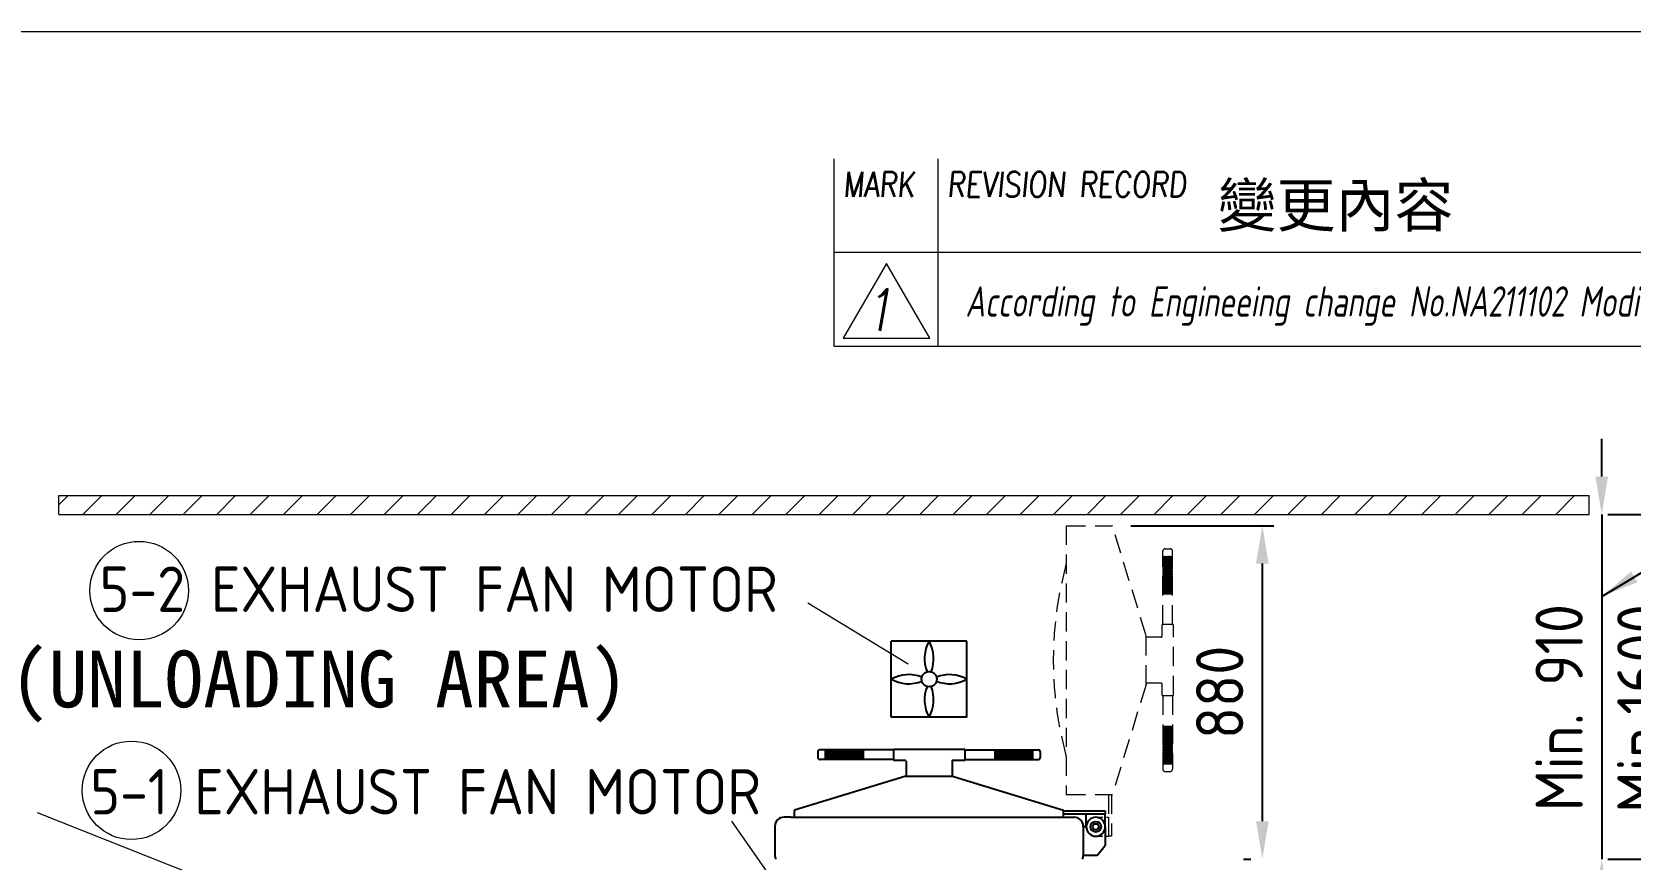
# Model space of a CAD drawing. Header units: millimetres. Extents: x -358422 to 32356, y 0 to 54379.
# Drawn here: x 9508 to 13727, y 9146 to 11330 of the extents above; entities that cross this region are included whole.
import ezdxf

# ---------------------------------------------------------------- set-up
doc = ezdxf.new("R2010")
doc.units = ezdxf.units.MM
doc.header["$MEASUREMENT"] = 0
doc.linetypes.add('HIDDEN', pattern=[9.525, 6.35, -3.175])
doc.layers.get('0').update_dxf_attribs({"lineweight": 25})
for name, color, linetype, lineweight in [('D', 3, 'Continuous', 13), ('F', 7, 'Continuous', 15), ('H', 2, 'HIDDEN', 15), ('S', 4, 'Continuous', 15), ('T', 4, 'Continuous', 15)]:
    doc.layers.add(name, color=color, linetype=linetype, lineweight=lineweight)
doc.styles.get("Standard").update_dxf_attribs({"font": 'KAIU.TTF'})
doc.styles.add('STU25', font='isocp2.shx')
doc.styles.add('Text', font='romans.shx', dxfattribs={"width": 0.8, "oblique": 10})
doc.dimstyles.new('STU25', dxfattribs={"dimscale": 50, "dimtxt": 2.5, "dimasz": 2, "dimexe": 0.6, "dimexo": 1, "dimgap": 1, "dimtad": 1, "dimdsep": 46, "dimtxsty": 'STU25', "dimcen": 2, "dimazin": 2, "dimtfac": 1, "dimtmove": 0, "dimatfit": 3, "dimfxl": 0, "dimtolj": 1, "dimtzin": 0, "dimarcsym": 0})
doc.dimstyles.new('STU25$7', dxfattribs={"dimscale": 50, "dimtxt": 2.5, "dimasz": 2, "dimexe": 1.25, "dimexo": 0.625, "dimgap": 1, "dimtad": 0, "dimdec": 4, "dimdsep": 46, "dimtxsty": 'STU25', "dimcen": 2.5, "dimazin": 2, "dimtfac": 1, "dimtdec": 4, "dimtmove": 0, "dimatfit": 3, "dimfxl": 0, "dimtolj": 1, "dimtzin": 0, "dimarcsym": 0})

# ---------------------------------------------------------------- blocks, each defined once
blk = doc.blocks.new('*D9')
at = {"layer": 'D', "color": 0, "lineweight": -2}
for p, q in [((13868.3, 10155.8), (13868.3, 10255.8)), ((13668.9, 10055.8), (13898.3, 10055.8)), ((13868.3, 10055.8), (13868.3, 9145.8)), ((13668.9, 9145.8), (13898.3, 9145.8)), ((13868.3, 9045.8), (13868.3, 8945.8))]:
    blk.add_line(p, q, dxfattribs=at)
at = {"layer": 'D', "color": 0}
for points in [[(13851.6, 10155.8), (13885, 10155.8), (13868.3, 10055.8)], [(13851.6, 9045.8), (13885, 9045.8), (13868.3, 9145.8)]]:
    blk.add_solid(points, dxfattribs=at)
at = {"layer": 'Defpoints', "color": 0}
for p in [(13618.9, 10055.8), (13618.9, 9145.8), (13868.3, 9145.8)]:
    blk.add_point(p, dxfattribs=at)
at = {"layer": 'D', "color": 0, "insert": (13755.8, 9543.1), "char_height": 125, "attachment_point": 5, "rotation": 90, "style": 'STU25'}
blk.add_mtext('\\A1;{\\Fisocp2.shx;Min.1600}', dxfattribs=at)
blk = doc.blocks.new('*D10')
at = {"layer": 'D', "color": 0, "lineweight": -2}
for p, q in [((13652.5, 10155.8), (13652.5, 10255.8)), ((13652.5, 10055.8), (13652.5, 9145.8)), ((13668.9, 10055.8), (13682.5, 10055.8)), ((13668.9, 9145.8), (13682.5, 9145.8)), ((13652.5, 9045.8), (13652.5, 8945.8))]:
    blk.add_line(p, q, dxfattribs=at)
at = {"layer": 'D', "color": 0}
for points in [[(13635.8, 10155.8), (13669.1, 10155.8), (13652.5, 10055.8)], [(13635.8, 9045.8), (13669.1, 9045.8), (13652.5, 9145.8)]]:
    blk.add_solid(points, dxfattribs=at)
at = {"layer": 'Defpoints', "color": 0}
for p in [(13618.9, 10055.8), (13618.9, 9145.8), (13652.5, 9145.8)]:
    blk.add_point(p, dxfattribs=at)
at = {"layer": 'D', "color": 0, "insert": (13540, 9545.8), "char_height": 125, "attachment_point": 5, "rotation": 90, "style": 'STU25'}
blk.add_mtext('\\A1;{\\Fisocp2.shx;Min. 910}', dxfattribs=at)
blk = doc.blocks.new('*D17')
at = {"layer": 'D', "color": 0, "lineweight": -2}
for p, q in [((12409.4, 10026.1), (12786.3, 10026.1)), ((12756.3, 9926.1), (12756.3, 9245.8)), ((12706.3, 9145.8), (12726.3, 9145.8))]:
    blk.add_line(p, q, dxfattribs=at)
at = {"layer": 'D', "color": 0}
for points in [[(12739.6, 9926.1), (12773, 9926.1), (12756.3, 10026.1)], [(12739.6, 9245.8), (12773, 9245.8), (12756.3, 9145.8)]]:
    blk.add_solid(points, dxfattribs=at)
at = {"layer": 'Defpoints', "color": 0}
for p in [(12359.4, 10026.1), (12756.3, 9145.8), (12756.3, 9145.8)]:
    blk.add_point(p, dxfattribs=at)
at = {"layer": 'D', "color": 0, "insert": (12643.8, 9586), "char_height": 125, "attachment_point": 5, "rotation": 90, "style": 'STU25'}
blk.add_mtext('\\A1;880', dxfattribs=at)

msp = doc.modelspace()

# ---------------------------------------------------------------- hatches: boundary and pattern name
at = {"layer": 'H', "ltscale": 5}
h = msp.add_hatch(dxfattribs=at)
h.set_pattern_fill('ANSI31', color=256, scale=500, style=0)
h.set_pattern_definition([(45, (4878.89, 19523.38), (-44.19417, 44.19417), [])])
h.paths.add_polyline_path([(9578.92, 10055.818), (13618.92, 10055.818), (13618.92, 10105.818), (9578.92, 10105.818)])

# ---------------------------------------------------------------- linework, layer by layer
at = {"linetype": 'Continuous'}
for p, q in [((11976.42, 9720.818), (11776.42, 9720.818)), ((11776.42, 9520.818), (11776.42, 9720.818)), ((11976.42, 9520.818), (11976.42, 9720.818)), ((11976.42, 9520.818), (11776.42, 9520.818))]:
    msp.add_line(p, q, dxfattribs=at)
for p, q in [((11582.314, 9427.818), (11582.314, 9414.418)), ((11782.314, 9433.818), (11588.314, 9433.818)), ((11626.127, 9433.818), (11602.314, 9410.004)), ((11624.127, 9433.818), (11602.314, 9412.004)), ((11622.127, 9433.818), (11602.314, 9414.004)), ((11620.127, 9433.818), (11602.314, 9416.004)), ((11602.314, 9433.818), (11602.314, 9408.418)), ((11612.127, 9433.818), (11602.314, 9424.004)), ((11610.127, 9433.818), (11602.314, 9426.004)), ((11608.127, 9433.818), (11602.314, 9428.004)), ((11618.127, 9433.818), (11602.314, 9418.004)), ((11616.127, 9433.818), (11602.314, 9420.004)), ((11614.127, 9433.818), (11602.314, 9422.004)), ((11604.127, 9433.818), (11602.314, 9432.004)), ((11606.127, 9433.818), (11602.314, 9430.004)), ((11602.314, 9433.395), (11627.291, 9408.418)), ((11602.314, 9431.395), (11625.291, 9408.418)), ((11602.314, 9429.395), (11623.291, 9408.418)), ((11602.314, 9427.395), (11621.291, 9408.418)), ((11602.314, 9425.395), (11619.291, 9408.418)), ((11602.314, 9423.395), (11617.291, 9408.418)), ((11602.314, 9421.395), (11615.291, 9408.418)), ((11602.314, 9419.395), (11613.291, 9408.418)), ((11602.314, 9417.395), (11611.291, 9408.418)), ((11602.314, 9415.395), (11609.291, 9408.418)), ((11602.314, 9413.395), (11607.291, 9408.418)), ((11602.314, 9411.395), (11605.291, 9408.418)), ((11628.127, 9433.818), (11602.727, 9408.418)), ((11603.891, 9433.818), (11629.291, 9408.418)), ((11630.127, 9433.818), (11604.727, 9408.418)), ((11605.891, 9433.818), (11631.291, 9408.418)), ((11632.127, 9433.818), (11606.727, 9408.418)), ((11607.891, 9433.818), (11633.291, 9408.418)), ((11634.127, 9433.818), (11608.727, 9408.418)), ((11609.891, 9433.818), (11635.291, 9408.418)), ((11636.127, 9433.818), (11610.727, 9408.418)), ((11611.891, 9433.818), (11637.291, 9408.418)), ((11638.127, 9433.818), (11612.727, 9408.418)), ((11613.891, 9433.818), (11639.291, 9408.418)), ((11640.127, 9433.818), (11614.727, 9408.418)), ((11615.891, 9433.818), (11641.291, 9408.418)), ((11642.127, 9433.818), (11616.727, 9408.418)), ((11617.891, 9433.818), (11643.291, 9408.418)), ((11644.127, 9433.818), (11618.727, 9408.418)), ((11619.891, 9433.818), (11645.291, 9408.418)), ((11646.127, 9433.818), (11620.727, 9408.418)), ((11621.891, 9433.818), (11647.291, 9408.418)), ((11648.127, 9433.818), (11622.727, 9408.418)), ((11623.891, 9433.818), (11649.291, 9408.418)), ((11650.127, 9433.818), (11624.727, 9408.418)), ((11625.891, 9433.818), (11651.291, 9408.418)), ((11652.127, 9433.818), (11626.727, 9408.418)), ((11627.891, 9433.818), (11653.291, 9408.418)), ((11654.127, 9433.818), (11628.727, 9408.418)), ((11629.891, 9433.818), (11655.291, 9408.418)), ((11656.127, 9433.818), (11630.727, 9408.418)), ((11631.891, 9433.818), (11657.291, 9408.418)), ((11658.127, 9433.818), (11632.727, 9408.418)), ((11633.891, 9433.818), (11659.291, 9408.418)), ((11660.127, 9433.818), (11634.727, 9408.418)), ((11635.891, 9433.818), (11661.291, 9408.418)), ((11662.127, 9433.818), (11636.727, 9408.418)), ((11637.891, 9433.818), (11663.291, 9408.418)), ((11664.127, 9433.818), (11638.727, 9408.418)), ((11639.891, 9433.818), (11665.291, 9408.418)), ((11666.127, 9433.818), (11640.727, 9408.418)), ((11641.891, 9433.818), (11667.291, 9408.418)), ((11668.127, 9433.818), (11642.727, 9408.418)), ((11643.891, 9433.818), (11669.291, 9408.418)), ((11670.127, 9433.818), (11644.727, 9408.418)), ((11645.891, 9433.818), (11671.291, 9408.418)), ((11672.127, 9433.818), (11646.727, 9408.418)), ((11647.891, 9433.818), (11673.291, 9408.418)), ((11674.127, 9433.818), (11648.727, 9408.418)), ((11649.891, 9433.818), (11675.291, 9408.418)), ((11676.127, 9433.818), (11650.727, 9408.418)), ((11651.891, 9433.818), (11677.291, 9408.418)), ((11678.127, 9433.818), (11652.727, 9408.418)), ((11653.891, 9433.818), (11679.291, 9408.418)), ((11680.127, 9433.818), (11654.727, 9408.418)), ((11655.891, 9433.818), (11681.291, 9408.418)), ((11682.127, 9433.818), (11656.727, 9408.418)), ((11657.891, 9433.818), (11683.291, 9408.418)), ((11684.127, 9433.818), (11658.727, 9408.418)), ((11659.891, 9433.818), (11685.291, 9408.418)), ((11686.127, 9433.818), (11660.727, 9408.418)), ((11661.891, 9433.818), (11687.291, 9408.418)), ((11688.127, 9433.818), (11662.727, 9408.418)), ((11663.891, 9433.818), (11689.291, 9408.418)), ((11690.127, 9433.818), (11664.727, 9408.418)), ((11665.891, 9433.818), (11691.291, 9408.418)), ((11692.127, 9433.818), (11666.727, 9408.418)), ((11667.891, 9433.818), (11693.291, 9408.418)), ((11694.127, 9433.818), (11668.727, 9408.418)), ((11669.891, 9433.818), (11695.291, 9408.418)), ((11696.127, 9433.818), (11670.727, 9408.418)), ((11671.891, 9433.818), (11697.291, 9408.418)), ((11698.127, 9433.818), (11672.727, 9408.418)), ((11673.891, 9433.818), (11699.291, 9408.418)), ((11700.127, 9433.818), (11674.727, 9408.418)), ((11675.891, 9433.818), (11701.291, 9408.418)), ((11702.127, 9433.818), (11676.727, 9408.418)), ((11677.891, 9433.818), (11702.314, 9409.395)), ((11702.314, 9432.004), (11678.727, 9408.418)), ((11679.891, 9433.818), (11702.314, 9411.395)), ((11702.314, 9430.004), (11680.727, 9408.418)), ((11681.891, 9433.818), (11702.314, 9413.395)), ((11702.314, 9428.004), (11682.727, 9408.418)), ((11683.891, 9433.818), (11702.314, 9415.395)), ((11702.314, 9426.004), (11684.727, 9408.418)), ((11685.891, 9433.818), (11702.314, 9417.395)), ((11702.314, 9424.004), (11686.727, 9408.418)), ((11687.891, 9433.818), (11702.314, 9419.395)), ((11702.314, 9422.004), (11688.727, 9408.418)), ((11689.891, 9433.818), (11702.314, 9421.395)), ((11702.314, 9420.004), (11690.727, 9408.418)), ((11691.891, 9433.818), (11702.314, 9423.395)), ((11702.314, 9418.004), (11692.727, 9408.418)), ((11693.891, 9433.818), (11702.314, 9425.395)), ((11702.314, 9416.004), (11694.727, 9408.418)), ((11695.891, 9433.818), (11702.314, 9427.395)), ((11702.314, 9414.004), (11696.727, 9408.418)), ((11697.891, 9433.818), (11702.314, 9429.395)), ((11702.314, 9412.004), (11698.727, 9408.418)), ((11699.891, 9433.818), (11702.314, 9431.395)), ((11702.314, 9410.004), (11700.727, 9408.418)), ((11702.314, 9433.818), (11702.314, 9408.418)), ((11782.314, 9434.118), (11782.314, 9408.118)), ((11784.314, 9436.118), (11968.527, 9436.118)), ((11970.527, 9434.118), (11970.527, 9408.118)), ((11970.527, 9433.818), (12164.527, 9433.818)), ((12050.527, 9418.231), (12066.113, 9433.818)), ((12050.527, 9416.231), (12068.113, 9433.818)), ((12050.527, 9414.231), (12070.113, 9433.818)), ((12050.527, 9412.231), (12072.113, 9433.818)), ((12050.527, 9410.231), (12074.113, 9433.818)), ((12050.527, 9408.418), (12050.527, 9433.818)), ((12050.527, 9424.231), (12060.113, 9433.818)), ((12050.527, 9422.231), (12062.113, 9433.818)), ((12050.527, 9420.231), (12064.113, 9433.818)), ((12050.527, 9430.231), (12054.113, 9433.818)), ((12050.527, 9428.231), (12056.113, 9433.818)), ((12050.527, 9426.231), (12058.113, 9433.818)), ((12050.527, 9432.231), (12052.113, 9433.818)), ((12074.949, 9408.418), (12050.527, 9432.841)), ((12072.949, 9408.418), (12050.527, 9430.841)), ((12070.949, 9408.418), (12050.527, 9428.841)), ((12068.949, 9408.418), (12050.527, 9426.841)), ((12066.949, 9408.418), (12050.527, 9424.841)), ((12064.949, 9408.418), (12050.527, 9422.841)), ((12062.949, 9408.418), (12050.527, 9420.841)), ((12060.949, 9408.418), (12050.527, 9418.841)), ((12058.949, 9408.418), (12050.527, 9416.841)), ((12056.949, 9408.418), (12050.527, 9414.841)), ((12054.949, 9408.418), (12050.527, 9412.841)), ((12052.949, 9408.418), (12050.527, 9410.841)), ((12050.713, 9408.418), (12076.113, 9433.818)), ((12076.949, 9408.418), (12051.549, 9433.818)), ((12052.713, 9408.418), (12078.113, 9433.818)), ((12078.949, 9408.418), (12053.549, 9433.818)), ((12054.713, 9408.418), (12080.113, 9433.818)), ((12080.949, 9408.418), (12055.549, 9433.818)), ((12056.713, 9408.418), (12082.113, 9433.818)), ((12082.949, 9408.418), (12057.549, 9433.818)), ((12058.713, 9408.418), (12084.113, 9433.818)), ((12084.949, 9408.418), (12059.549, 9433.818)), ((12060.713, 9408.418), (12086.113, 9433.818)), ((12086.949, 9408.418), (12061.549, 9433.818)), ((12062.713, 9408.418), (12088.113, 9433.818)), ((12088.949, 9408.418), (12063.549, 9433.818)), ((12064.713, 9408.418), (12090.113, 9433.818)), ((12090.949, 9408.418), (12065.549, 9433.818)), ((12066.713, 9408.418), (12092.113, 9433.818)), ((12092.949, 9408.418), (12067.549, 9433.818)), ((12068.713, 9408.418), (12094.113, 9433.818)), ((12094.949, 9408.418), (12069.549, 9433.818)), ((12070.713, 9408.418), (12096.113, 9433.818)), ((12096.949, 9408.418), (12071.549, 9433.818)), ((12072.713, 9408.418), (12098.113, 9433.818)), ((12098.949, 9408.418), (12073.549, 9433.818)), ((12074.713, 9408.418), (12100.113, 9433.818)), ((12100.949, 9408.418), (12075.549, 9433.818)), ((12076.713, 9408.418), (12102.113, 9433.818)), ((12102.949, 9408.418), (12077.549, 9433.818)), ((12078.713, 9408.418), (12104.113, 9433.818)), ((12104.949, 9408.418), (12079.549, 9433.818)), ((12080.713, 9408.418), (12106.113, 9433.818)), ((12106.949, 9408.418), (12081.549, 9433.818)), ((12082.713, 9408.418), (12108.113, 9433.818)), ((12108.949, 9408.418), (12083.549, 9433.818)), ((12084.713, 9408.418), (12110.113, 9433.818)), ((12110.949, 9408.418), (12085.549, 9433.818)), ((12086.713, 9408.418), (12112.113, 9433.818)), ((12112.949, 9408.418), (12087.549, 9433.818)), ((12088.713, 9408.418), (12114.113, 9433.818)), ((12114.949, 9408.418), (12089.549, 9433.818)), ((12090.713, 9408.418), (12116.113, 9433.818)), ((12116.949, 9408.418), (12091.549, 9433.818)), ((12092.713, 9408.418), (12118.113, 9433.818)), ((12118.949, 9408.418), (12093.549, 9433.818)), ((12094.713, 9408.418), (12120.113, 9433.818)), ((12120.949, 9408.418), (12095.549, 9433.818)), ((12096.713, 9408.418), (12122.113, 9433.818)), ((12122.949, 9408.418), (12097.549, 9433.818)), ((12098.713, 9408.418), (12124.113, 9433.818)), ((12124.949, 9408.418), (12099.549, 9433.818)), ((12100.713, 9408.418), (12126.113, 9433.818)), ((12126.949, 9408.418), (12101.549, 9433.818)), ((12102.713, 9408.418), (12128.113, 9433.818)), ((12128.949, 9408.418), (12103.549, 9433.818)), ((12104.713, 9408.418), (12130.113, 9433.818)), ((12130.949, 9408.418), (12105.549, 9433.818)), ((12106.713, 9408.418), (12132.113, 9433.818)), ((12132.949, 9408.418), (12107.549, 9433.818)), ((12108.713, 9408.418), (12134.113, 9433.818)), ((12134.949, 9408.418), (12109.549, 9433.818)), ((12110.713, 9408.418), (12136.113, 9433.818)), ((12136.949, 9408.418), (12111.549, 9433.818)), ((12112.713, 9408.418), (12138.113, 9433.818)), ((12138.949, 9408.418), (12113.549, 9433.818)), ((12114.713, 9408.418), (12140.113, 9433.818)), ((12140.949, 9408.418), (12115.549, 9433.818)), ((12116.713, 9408.418), (12142.113, 9433.818)), ((12142.949, 9408.418), (12117.549, 9433.818)), ((12118.713, 9408.418), (12144.113, 9433.818)), ((12144.949, 9408.418), (12119.549, 9433.818)), ((12120.713, 9408.418), (12146.113, 9433.818)), ((12146.949, 9408.418), (12121.549, 9433.818)), ((12122.713, 9408.418), (12148.113, 9433.818)), ((12148.949, 9408.418), (12123.549, 9433.818)), ((12124.713, 9408.418), (12150.113, 9433.818)), ((12150.527, 9408.841), (12125.549, 9433.818)), ((12126.713, 9408.418), (12150.527, 9432.231)), ((12150.527, 9410.841), (12127.549, 9433.818)), ((12128.713, 9408.418), (12150.527, 9430.231)), ((12150.527, 9412.841), (12129.549, 9433.818)), ((12130.713, 9408.418), (12150.527, 9428.231)), ((12150.527, 9414.841), (12131.549, 9433.818)), ((12132.713, 9408.418), (12150.527, 9426.231)), ((12150.527, 9416.841), (12133.549, 9433.818)), ((12134.713, 9408.418), (12150.527, 9424.231)), ((12150.527, 9418.841), (12135.549, 9433.818)), ((12136.713, 9408.418), (12150.527, 9422.231)), ((12150.527, 9420.841), (12137.549, 9433.818)), ((12138.713, 9408.418), (12150.527, 9420.231)), ((12150.527, 9422.841), (12139.549, 9433.818)), ((12140.713, 9408.418), (12150.527, 9418.231)), ((12150.527, 9424.841), (12141.549, 9433.818)), ((12142.713, 9408.418), (12150.527, 9416.231)), ((12150.527, 9426.841), (12143.549, 9433.818)), ((12144.713, 9408.418), (12150.527, 9414.231)), ((12150.527, 9428.841), (12145.549, 9433.818)), ((12146.713, 9408.418), (12150.527, 9412.231)), ((12150.527, 9430.841), (12147.549, 9433.818)), ((12148.713, 9408.418), (12150.527, 9410.231)), ((12150.527, 9432.841), (12149.549, 9433.818)), ((12150.527, 9408.418), (12150.527, 9433.818)), ((12170.527, 9414.418), (12170.527, 9427.818)), ((11782.314, 9408.418), (11588.314, 9408.418)), ((11602.314, 9409.395), (11603.291, 9408.418)), ((11813.92, 9406.118), (11784.314, 9406.118)), ((11815.92, 9404.118), (11815.92, 9364.118)), ((11936.92, 9404.118), (11936.92, 9364.118)), ((11968.527, 9406.118), (11938.92, 9406.118)), ((11970.527, 9408.418), (12164.527, 9408.418)), ((11812.42, 9364.118), (11521.42, 9275.119)), ((11940.42, 9364.118), (11812.42, 9364.118)), ((11940.42, 9364.118), (12231.42, 9275.119)), ((11511.42, 9256.119), (11493.42, 9256.119)), ((11511.42, 9256.119), (12259.42, 9256.119)), ((11521.42, 9256.119), (11521.42, 9275.119)), ((12231.42, 9256.119), (12231.42, 9275.119)), ((12231.42, 9273.119), (12341.42, 9273.119)), ((12231.42, 9265.119), (12341.42, 9265.119)), ((12241.42, 9256.119), (12259.42, 9256.119)), ((12291.42, 9265.119), (12341.42, 9265.119)), ((12291.42, 9231.119), (12291.42, 9265.119)), ((12341.42, 9273.119), (12341.42, 9265.119)), ((12341.42, 9231.119), (12341.42, 9265.119)), ((11469.42, 9232.119), (11469.42, 9155.119)), ((12283.42, 9232.119), (12283.42, 9155.119)), ((12291.42, 9231.119), (12283.42, 9231.119)), ((12283.42, 9231.119), (12283.42, 9156.119)), ((12341.42, 9231.119), (12341.42, 9182.873)), ((12340.325, 9179.749), (12322.921, 9157.995)), ((12283.42, 9156.119), (12291.42, 9156.119)), ((12291.42, 9156.119), (12319.017, 9156.119))]:
    msp.add_line(p, q)
for centre, radius in [((11876.42, 9620.818), 20), ((11876.42, 9620.818), 20), ((11876.42, 9620.818), 20), ((11876.42, 9620.818), 20), ((12316.42, 9231.119), 14), ((12316.42, 9231.119), 8)]:
    msp.add_circle(centre, radius)
for centre, radius, start, end in [((11957.445, 9674.943), 93.11, 150.481802, 201.977032), ((11795.396, 9674.943), 93.11, 338.022968, 29.518198), ((11822.296, 9539.794), 93.11, 68.022968, 119.518198), ((11822.296, 9701.842), 93.11, 240.481802, 291.977032), ((11930.545, 9539.794), 93.11, 60.481802, 111.977032), ((11930.545, 9701.842), 93.11, 248.022968, 299.518198), ((11957.445, 9566.693), 93.11, 158.022968, 209.518198), ((11795.396, 9566.693), 93.11, 330.481802, 21.977032), ((11588.314, 9427.818), 6, 90, 180), ((11588.314, 9414.418), 6, 180, 270), ((11784.314, 9434.118), 2, 90, 180), ((11968.527, 9434.118), 2, 0, 90), ((12164.527, 9427.818), 6, 0, 90), ((12164.527, 9414.418), 6, 270, 0), ((11784.314, 9408.118), 2, 180, 270), ((11813.92, 9404.118), 2, 0, 90), ((11938.92, 9404.118), 2, 90, 180), ((11968.527, 9408.118), 2, 270, 0), ((11493.42, 9232.119), 24, 90, 180), ((12259.42, 9232.119), 24, 0, 90), ((12316.42, 9231.119), 25, 0, 180), ((12316.42, 9231.119), 25, 180, 0), ((12319.017, 9161.119), 5, 270, 321.340192), ((12336.42, 9182.873), 5, 321.340192, 0), ((11493.42, 9155.119), 24, 180, 202.801423), ((12259.42, 9155.119), 24, 337.198577, 0)]:
    msp.add_arc(centre, radius, start, end)
at = {"layer": 'D'}
for p, q in [((11555.822, 9822.818), (11821.229, 9660.982)), ((9521.465, 9269.165), (10050.803, 9058.063)), ((11817.286, 8583.796), (11355.34, 9246.207))]:
    msp.add_line(p, q, dxfattribs=at)
for centre in [(9790.581, 9854.801), (9770.399, 9327.266)]:
    msp.add_circle(centre, 130, dxfattribs=at)
at = {"layer": 'F'}
msp.add_line((11624.543, 10995.085), (11624.543, 10500.085), dxfattribs=at)
at = {"layer": 'F', "color": 7}
for p, q in [((11899.543, 10995.085), (11899.543, 10500.085)), ((15780.085, 10747.585), (11624.543, 10747.585)), ((11624.543, 10500.085), (15780.085, 10500.085))]:
    msp.add_line(p, q, dxfattribs=at)
at = {"layer": 'F', "color": 6}
msp.add_lwpolyline([(0, 11330), (0, 0), (16115, 0), (16115, 11330)], close=True, dxfattribs=at)
at = {"layer": 'F', "color": 7}
msp.add_lwpolyline([(11764.14, 10718.968), (11649.874, 10521.053), (11878.407, 10521.053)], close=True, dxfattribs=at)
at = {"layer": 'H', "ltscale": 8}
for p, q in [((12238.42, 10026.119), (12238.42, 9316.119)), ((12238.42, 10026.119), (12359.42, 10026.119)), ((12360.416, 10026.206), (12359.42, 10026.119)), ((12449.416, 9735.119), (12360.416, 10026.206)), ((12493.72, 9765.225), (12493.72, 9959.225)), ((12499.72, 9965.225), (12513.12, 9965.225)), ((12519.12, 9765.225), (12519.12, 9959.225)), ((12518.698, 9945.225), (12493.72, 9920.248)), ((12516.698, 9945.225), (12493.72, 9922.248)), ((12508.698, 9945.225), (12493.72, 9930.248)), ((12510.698, 9945.225), (12493.72, 9928.248)), ((12512.698, 9945.225), (12493.72, 9926.248)), ((12514.698, 9945.225), (12493.72, 9924.248)), ((12506.698, 9945.225), (12493.72, 9932.248)), ((12519.12, 9919.412), (12493.72, 9944.812)), ((12519.12, 9943.648), (12493.72, 9918.248)), ((12519.12, 9917.412), (12493.72, 9942.812)), ((12519.12, 9941.648), (12493.72, 9916.248)), ((12519.12, 9915.412), (12493.72, 9940.812)), ((12519.12, 9939.648), (12493.72, 9914.248)), ((12519.12, 9913.412), (12493.72, 9938.812)), ((12519.12, 9937.648), (12493.72, 9912.248)), ((12519.12, 9911.412), (12493.72, 9936.812)), ((12519.12, 9935.648), (12493.72, 9910.248)), ((12519.12, 9909.412), (12493.72, 9934.812)), ((12519.12, 9933.648), (12493.72, 9908.248)), ((12519.12, 9907.412), (12493.72, 9932.812)), ((12519.12, 9931.648), (12493.72, 9906.248)), ((12519.12, 9905.412), (12493.72, 9930.812)), ((12519.12, 9929.648), (12493.72, 9904.248)), ((12519.12, 9903.412), (12493.72, 9928.812)), ((12519.12, 9927.648), (12493.72, 9902.248)), ((12519.12, 9901.412), (12493.72, 9926.812)), ((12519.12, 9925.648), (12493.72, 9900.248)), ((12519.12, 9899.412), (12493.72, 9924.812)), ((12519.12, 9923.648), (12493.72, 9898.248)), ((12519.12, 9897.412), (12493.72, 9922.812)), ((12519.12, 9921.648), (12493.72, 9896.248)), ((12519.12, 9895.412), (12493.72, 9920.812)), ((12519.12, 9919.648), (12493.72, 9894.248)), ((12519.12, 9893.412), (12493.72, 9918.812)), ((12519.12, 9917.648), (12493.72, 9892.248)), ((12519.12, 9891.412), (12493.72, 9916.812)), ((12519.12, 9921.412), (12495.307, 9945.225)), ((12519.12, 9923.412), (12497.307, 9945.225)), ((12519.12, 9925.412), (12499.307, 9945.225)), ((12519.12, 9927.412), (12501.307, 9945.225)), ((12519.12, 9929.412), (12503.307, 9945.225)), ((12519.12, 9931.412), (12505.307, 9945.225)), ((12519.12, 9933.412), (12507.307, 9945.225)), ((12519.12, 9915.648), (12493.72, 9890.248)), ((12519.12, 9889.412), (12493.72, 9914.812)), ((12519.12, 9913.648), (12493.72, 9888.248)), ((12519.12, 9887.412), (12493.72, 9912.812)), ((12519.12, 9911.648), (12493.72, 9886.248)), ((12519.12, 9885.412), (12493.72, 9910.812)), ((12519.12, 9909.648), (12493.72, 9884.248)), ((12519.12, 9883.412), (12493.72, 9908.812)), ((12519.12, 9907.648), (12493.72, 9882.248)), ((12519.12, 9881.412), (12493.72, 9906.812)), ((12519.12, 9905.648), (12493.72, 9880.248)), ((12519.12, 9879.412), (12493.72, 9904.812)), ((12519.12, 9903.648), (12493.72, 9878.248)), ((12519.12, 9877.412), (12493.72, 9902.812)), ((12519.12, 9901.648), (12493.72, 9876.248)), ((12519.12, 9875.412), (12493.72, 9900.812)), ((12519.12, 9899.648), (12493.72, 9874.248)), ((12519.12, 9873.412), (12493.72, 9898.812)), ((12519.12, 9897.648), (12493.72, 9872.248)), ((12519.12, 9871.412), (12493.72, 9896.812)), ((12519.12, 9895.648), (12493.72, 9870.248)), ((12519.12, 9869.412), (12493.72, 9894.812)), ((12519.12, 9893.648), (12493.72, 9868.248)), ((12519.12, 9867.412), (12493.72, 9892.812)), ((12519.12, 9891.648), (12493.72, 9866.248)), ((12519.12, 9865.412), (12493.72, 9890.812)), ((12519.12, 9889.648), (12493.72, 9864.248)), ((12519.12, 9863.412), (12493.72, 9888.812)), ((12519.12, 9887.648), (12493.72, 9862.248)), ((12519.12, 9861.412), (12493.72, 9886.812)), ((12519.12, 9885.648), (12493.72, 9860.248)), ((12519.12, 9859.412), (12493.72, 9884.812)), ((12519.12, 9883.648), (12493.72, 9858.248)), ((12519.12, 9857.412), (12493.72, 9882.812)), ((12519.12, 9881.648), (12493.72, 9856.248)), ((12519.12, 9855.412), (12493.72, 9880.812)), ((12519.12, 9879.648), (12493.72, 9854.248)), ((12519.12, 9853.412), (12493.72, 9878.812)), ((12519.12, 9877.648), (12493.72, 9852.248)), ((12519.12, 9851.412), (12493.72, 9876.812)), ((12519.12, 9875.648), (12493.72, 9850.248)), ((12519.12, 9849.412), (12493.72, 9874.812)), ((12519.12, 9873.648), (12493.72, 9848.248)), ((12519.12, 9847.412), (12493.72, 9872.812)), ((12519.12, 9871.648), (12493.72, 9846.248)), ((12519.12, 9845.412), (12493.72, 9870.812)), ((12517.307, 9845.225), (12493.72, 9868.812)), ((12515.307, 9845.225), (12493.72, 9866.812)), ((12513.307, 9845.225), (12493.72, 9864.812)), ((12511.307, 9845.225), (12493.72, 9862.812)), ((12509.307, 9845.225), (12493.72, 9860.812)), ((12507.307, 9845.225), (12493.72, 9858.812)), ((12505.307, 9845.225), (12493.72, 9856.812)), ((12503.307, 9845.225), (12493.72, 9854.812)), ((12501.307, 9845.225), (12493.72, 9852.812)), ((12499.307, 9845.225), (12493.72, 9850.812)), ((12497.307, 9845.225), (12493.72, 9848.812)), ((12495.307, 9845.225), (12493.72, 9846.812)), ((12519.12, 9845.225), (12493.72, 9845.225)), ((12519.12, 9869.648), (12494.698, 9845.225)), ((12519.12, 9867.648), (12496.698, 9845.225)), ((12519.12, 9865.648), (12498.698, 9845.225)), ((12519.12, 9863.648), (12500.698, 9845.225)), ((12519.12, 9861.648), (12502.698, 9845.225)), ((12519.12, 9859.648), (12504.698, 9845.225)), ((12519.12, 9857.648), (12506.698, 9845.225)), ((12519.12, 9855.648), (12508.698, 9845.225)), ((12519.12, 9853.648), (12510.698, 9845.225)), ((12519.12, 9851.648), (12512.698, 9845.225)), ((12519.12, 9849.648), (12514.698, 9845.225)), ((12519.12, 9847.648), (12516.698, 9845.225)), ((12491.42, 9733.619), (12491.42, 9763.225)), ((12519.42, 9765.225), (12493.42, 9765.225)), ((12521.42, 9579.013), (12521.42, 9763.225)), ((12449.416, 9607.119), (12449.416, 9735.119)), ((12489.42, 9731.619), (12449.42, 9731.619)), ((12449.416, 9607.119), (12360.416, 9316.206)), ((12489.42, 9610.619), (12449.42, 9610.619)), ((12491.42, 9579.013), (12491.42, 9608.619)), ((12519.42, 9577.013), (12493.42, 9577.013)), ((12493.72, 9577.013), (12493.72, 9383.013)), ((12519.12, 9577.013), (12519.12, 9383.013)), ((12493.72, 9497.013), (12519.12, 9497.013)), ((12493.72, 9472.59), (12518.143, 9497.013)), ((12493.72, 9474.59), (12516.143, 9497.013)), ((12493.72, 9476.59), (12514.143, 9497.013)), ((12493.72, 9478.59), (12512.143, 9497.013)), ((12493.72, 9480.59), (12510.143, 9497.013)), ((12493.72, 9482.59), (12508.143, 9497.013)), ((12493.72, 9494.59), (12496.143, 9497.013)), ((12493.72, 9484.59), (12506.143, 9497.013)), ((12493.72, 9486.59), (12504.143, 9497.013)), ((12493.72, 9488.59), (12502.143, 9497.013)), ((12493.72, 9490.59), (12500.143, 9497.013)), ((12493.72, 9492.59), (12498.143, 9497.013)), ((12493.72, 9496.826), (12519.12, 9471.426)), ((12493.72, 9470.59), (12519.12, 9495.99)), ((12493.72, 9494.826), (12519.12, 9469.426)), ((12495.534, 9497.013), (12519.12, 9473.426)), ((12497.534, 9497.013), (12519.12, 9475.426)), ((12499.534, 9497.013), (12519.12, 9477.426)), ((12501.534, 9497.013), (12519.12, 9479.426)), ((12503.534, 9497.013), (12519.12, 9481.426)), ((12505.534, 9497.013), (12519.12, 9483.426)), ((12507.534, 9497.013), (12519.12, 9485.426)), ((12509.534, 9497.013), (12519.12, 9487.426)), ((12511.534, 9497.013), (12519.12, 9489.426)), ((12513.534, 9497.013), (12519.12, 9491.426)), ((12515.534, 9497.013), (12519.12, 9493.426)), ((12517.534, 9497.013), (12519.12, 9495.426)), ((12493.72, 9468.59), (12519.12, 9493.99)), ((12493.72, 9492.826), (12519.12, 9467.426)), ((12493.72, 9466.59), (12519.12, 9491.99)), ((12493.72, 9490.826), (12519.12, 9465.426)), ((12493.72, 9464.59), (12519.12, 9489.99)), ((12493.72, 9488.826), (12519.12, 9463.426)), ((12493.72, 9462.59), (12519.12, 9487.99)), ((12493.72, 9486.826), (12519.12, 9461.426)), ((12493.72, 9460.59), (12519.12, 9485.99)), ((12493.72, 9484.826), (12519.12, 9459.426)), ((12493.72, 9458.59), (12519.12, 9483.99)), ((12493.72, 9482.826), (12519.12, 9457.426)), ((12493.72, 9456.59), (12519.12, 9481.99)), ((12493.72, 9480.826), (12519.12, 9455.426)), ((12493.72, 9454.59), (12519.12, 9479.99)), ((12493.72, 9478.826), (12519.12, 9453.426)), ((12493.72, 9452.59), (12519.12, 9477.99)), ((12493.72, 9476.826), (12519.12, 9451.426)), ((12493.72, 9450.59), (12519.12, 9475.99)), ((12493.72, 9474.826), (12519.12, 9449.426)), ((12493.72, 9448.59), (12519.12, 9473.99)), ((12493.72, 9472.826), (12519.12, 9447.426)), ((12493.72, 9446.59), (12519.12, 9471.99)), ((12493.72, 9470.826), (12519.12, 9445.426)), ((12493.72, 9444.59), (12519.12, 9469.99)), ((12493.72, 9468.826), (12519.12, 9443.426)), ((12493.72, 9442.59), (12519.12, 9467.99)), ((12493.72, 9466.826), (12519.12, 9441.426)), ((12493.72, 9440.59), (12519.12, 9465.99)), ((12493.72, 9464.826), (12519.12, 9439.426)), ((12493.72, 9438.59), (12519.12, 9463.99)), ((12493.72, 9462.826), (12519.12, 9437.426)), ((12493.72, 9436.59), (12519.12, 9461.99)), ((12493.72, 9460.826), (12519.12, 9435.426)), ((12493.72, 9434.59), (12519.12, 9459.99)), ((12493.72, 9458.826), (12519.12, 9433.426)), ((12493.72, 9432.59), (12519.12, 9457.99)), ((12493.72, 9456.826), (12519.12, 9431.426)), ((12493.72, 9430.59), (12519.12, 9455.99)), ((12493.72, 9454.826), (12519.12, 9429.426)), ((12493.72, 9428.59), (12519.12, 9453.99)), ((12493.72, 9452.826), (12519.12, 9427.426)), ((12493.72, 9426.59), (12519.12, 9451.99)), ((12493.72, 9450.826), (12519.12, 9425.426)), ((12493.72, 9424.59), (12519.12, 9449.99)), ((12493.72, 9448.826), (12519.12, 9423.426)), ((12493.72, 9422.59), (12519.12, 9447.99)), ((12493.72, 9446.826), (12519.12, 9421.426)), ((12493.72, 9420.59), (12519.12, 9445.99)), ((12493.72, 9444.826), (12519.12, 9419.426)), ((12493.72, 9418.59), (12519.12, 9443.99)), ((12493.72, 9442.826), (12519.12, 9417.426)), ((12493.72, 9416.59), (12519.12, 9441.99)), ((12493.72, 9440.826), (12519.12, 9415.426)), ((12493.72, 9414.59), (12519.12, 9439.99)), ((12493.72, 9438.826), (12519.12, 9413.426)), ((12493.72, 9412.59), (12519.12, 9437.99)), ((12493.72, 9436.826), (12519.12, 9411.426)), ((12493.72, 9410.59), (12519.12, 9435.99)), ((12493.72, 9434.826), (12519.12, 9409.426)), ((12493.72, 9408.59), (12519.12, 9433.99)), ((12493.72, 9432.826), (12519.12, 9407.426)), ((12493.72, 9406.59), (12519.12, 9431.99)), ((12493.72, 9430.826), (12519.12, 9405.426)), ((12493.72, 9404.59), (12519.12, 9429.99)), ((12493.72, 9428.826), (12519.12, 9403.426)), ((12493.72, 9402.59), (12519.12, 9427.99)), ((12493.72, 9426.826), (12519.12, 9401.426)), ((12493.72, 9400.59), (12519.12, 9425.99)), ((12493.72, 9424.826), (12519.12, 9399.426)), ((12493.72, 9398.59), (12519.12, 9423.99)), ((12493.72, 9422.826), (12519.12, 9397.426)), ((12493.72, 9420.826), (12517.534, 9397.013)), ((12493.72, 9418.826), (12515.534, 9397.013)), ((12493.72, 9416.826), (12513.534, 9397.013)), ((12493.72, 9414.826), (12511.534, 9397.013)), ((12493.72, 9412.826), (12509.534, 9397.013)), ((12493.72, 9410.826), (12507.534, 9397.013)), ((12494.143, 9397.013), (12519.12, 9421.99)), ((12496.143, 9397.013), (12519.12, 9419.99)), ((12498.143, 9397.013), (12519.12, 9417.99)), ((12500.143, 9397.013), (12519.12, 9415.99)), ((12502.143, 9397.013), (12519.12, 9413.99)), ((12504.143, 9397.013), (12519.12, 9411.99)), ((12506.143, 9397.013), (12519.12, 9409.99)), ((12493.72, 9408.826), (12505.534, 9397.013)), ((12493.72, 9406.826), (12503.534, 9397.013)), ((12493.72, 9404.826), (12501.534, 9397.013)), ((12493.72, 9402.826), (12499.534, 9397.013)), ((12493.72, 9400.826), (12497.534, 9397.013)), ((12493.72, 9398.826), (12495.534, 9397.013)), ((12493.72, 9397.013), (12519.12, 9397.013)), ((12499.72, 9377.013), (12513.12, 9377.013)), ((12508.143, 9397.013), (12519.12, 9407.99)), ((12510.143, 9397.013), (12519.12, 9405.99)), ((12512.143, 9397.013), (12519.12, 9403.99)), ((12514.143, 9397.013), (12519.12, 9401.99)), ((12516.143, 9397.013), (12519.12, 9399.99)), ((12518.143, 9397.013), (12519.12, 9397.99)), ((12238.42, 9316.119), (12359.42, 9316.119)), ((12350.42, 9316.119), (12350.42, 9206.119)), ((12358.42, 9316.119), (12358.42, 9206.119)), ((12359.42, 9316.119), (12360.416, 9316.206))]:
    msp.add_line(p, q, dxfattribs=at)
at = {"layer": 'H', "ltscale": 3}
for p, q in [((12316.42, 9256.119), (12350.42, 9256.119)), ((12350.42, 9256.119), (12350.42, 9206.119)), ((12316.42, 9206.119), (12350.42, 9206.119)), ((12358.42, 9206.119), (12350.42, 9206.119))]:
    msp.add_line(p, q, dxfattribs=at)
at = {"layer": 'H', "ltscale": 8}
for centre, radius, start, end in [((12499.72, 9959.225), 6, 90, 180), ((12513.12, 9959.225), 6, 0, 90), ((13168.033, 9671.119), 963.612, 164.854641, 195.145359), ((12056.42, 9971.999), 188, 344.854641, 345.485697), ((12493.42, 9763.225), 2, 90, 180), ((12519.42, 9763.225), 2, 0, 90), ((12489.42, 9733.619), 2, 270, 0), ((12489.42, 9608.619), 2, 0, 90), ((12493.42, 9579.013), 2, 180, 270), ((12519.42, 9579.013), 2, 270, 0), ((12056.42, 9370.238), 188, 14.514303, 15.145359), ((12499.72, 9383.013), 6, 180, 270), ((12513.12, 9383.013), 6, 270, 0)]:
    msp.add_arc(centre, radius, start, end, dxfattribs=at)
at = {"layer": 'H', "ltscale": 3}
msp.add_arc((12316.42, 9231.119), 25, 90, 270, dxfattribs=at)
at = {"layer": 'S', "linetype": 'Continuous'}
for p, q in [((9578.92, 10105.818), (13618.92, 10105.818)), ((9578.92, 10055.818), (9578.92, 10105.818)), ((13618.92, 10055.818), (13618.92, 10105.818)), ((9578.92, 10055.818), (13618.92, 10055.818))]:
    msp.add_line(p, q, dxfattribs=at)
at = {"layer": 'S'}
msp.add_line((12231.097, 9273.939), (12231.333, 9275.115), dxfattribs=at)

# ---------------------------------------------------------------- texts
at = {"layer": 'D', "color": 11, "char_height": 120, "attachment_point": 1, "style": 'STU25'}
for s, insert in [('{\\C3;5-2 EXHAUST FAN MOTOR}', (9686.458, 9918.425)), ('{\\C3;5-1 EXHAUST FAN MOTOR}', (9661.819, 9383.609))]:
    msp.add_mtext(s, dxfattribs=dict(at, insert=insert))
at = {"layer": 'D', "color": 11, "insert": (9449.586, 9696.525), "char_height": 150, "attachment_point": 1}
msp.add_mtext('{\\C3;(UNLOADING AREA)}', dxfattribs=at)
at = {"layer": 'F', "color": 1, "lineweight": 15, "style": 'Text', "oblique": 5, "width": 0.8}
for s, p in [('MARK', (11648.868, 10894.272)), ('REVISION RECORD', (11923.868, 10894.272))]:
    msp.add_text(s, height=66, dxfattribs=at).set_placement(p)
at = {"layer": 'F', "lineweight": -3}
msp.add_text('變更內容', height=114.1659, dxfattribs=at).set_placement((12638.174, 10815.457))
at = {"layer": 'T', "lineweight": 20, "style": 'Text', "oblique": 10, "width": 0.8}
msp.add_text('1', height=110, dxfattribs=at).set_placement((11704.905, 10540.66))
at = {"layer": 'T', "linetype": 'Continuous', "lineweight": 20, "insert": (11972.196, 10658.24), "char_height": 80, "attachment_point": 1, "style": 'Text'}
msp.add_mtext('{\\Fisocp2.shx|c136;According to Engineeing change No.NA211102 Modify}', dxfattribs=at)

# ---------------------------------------------------------------- dimensions: what is measured, and where the dimension line sits
at = {"layer": 'D'}
for base, text, picture, middle in [((13652.477, 9145.818), '{\\Fisocp2.shx;Min. <>}', '*D10', (13652.477, 9545.818)), ((13868.294, 9145.818), '{\\Fisocp2.shx;Min.1600}', '*D9', (13868.294, 9543.145))]:
    dim = msp.add_linear_dim(base=base, p1=(13618.92, 10055.818), p2=(13618.92, 9145.818), angle=90, text=text, dimstyle='STU25', dxfattribs=at)
    dim.commit()
    dim.dimension.update_dxf_attribs({"geometry": picture, "text_midpoint": middle, "dimtype": 160})
dim = msp.add_linear_dim(base=(12756.304, 9145.818), p1=(12359.42, 10026.119), p2=(12756.304, 9145.818), angle=90, dimstyle='STU25', override={"dimdec": 0}, dxfattribs=at)
dim.commit()
dim.dimension.update_dxf_attribs({"geometry": '*D17', "text_midpoint": (12643.804, 9585.968)})

# ---------------------------------------------------------------- leaders
msp.add_leader([(13652.477, 9839.464), (13982.151, 10037.349), (15643.318, 10037.349)], dimstyle='STU25$7', override={"dimgap": 1, "dimtad": 0}, dxfattribs=at)

doc.saveas('drawing.dxf')
